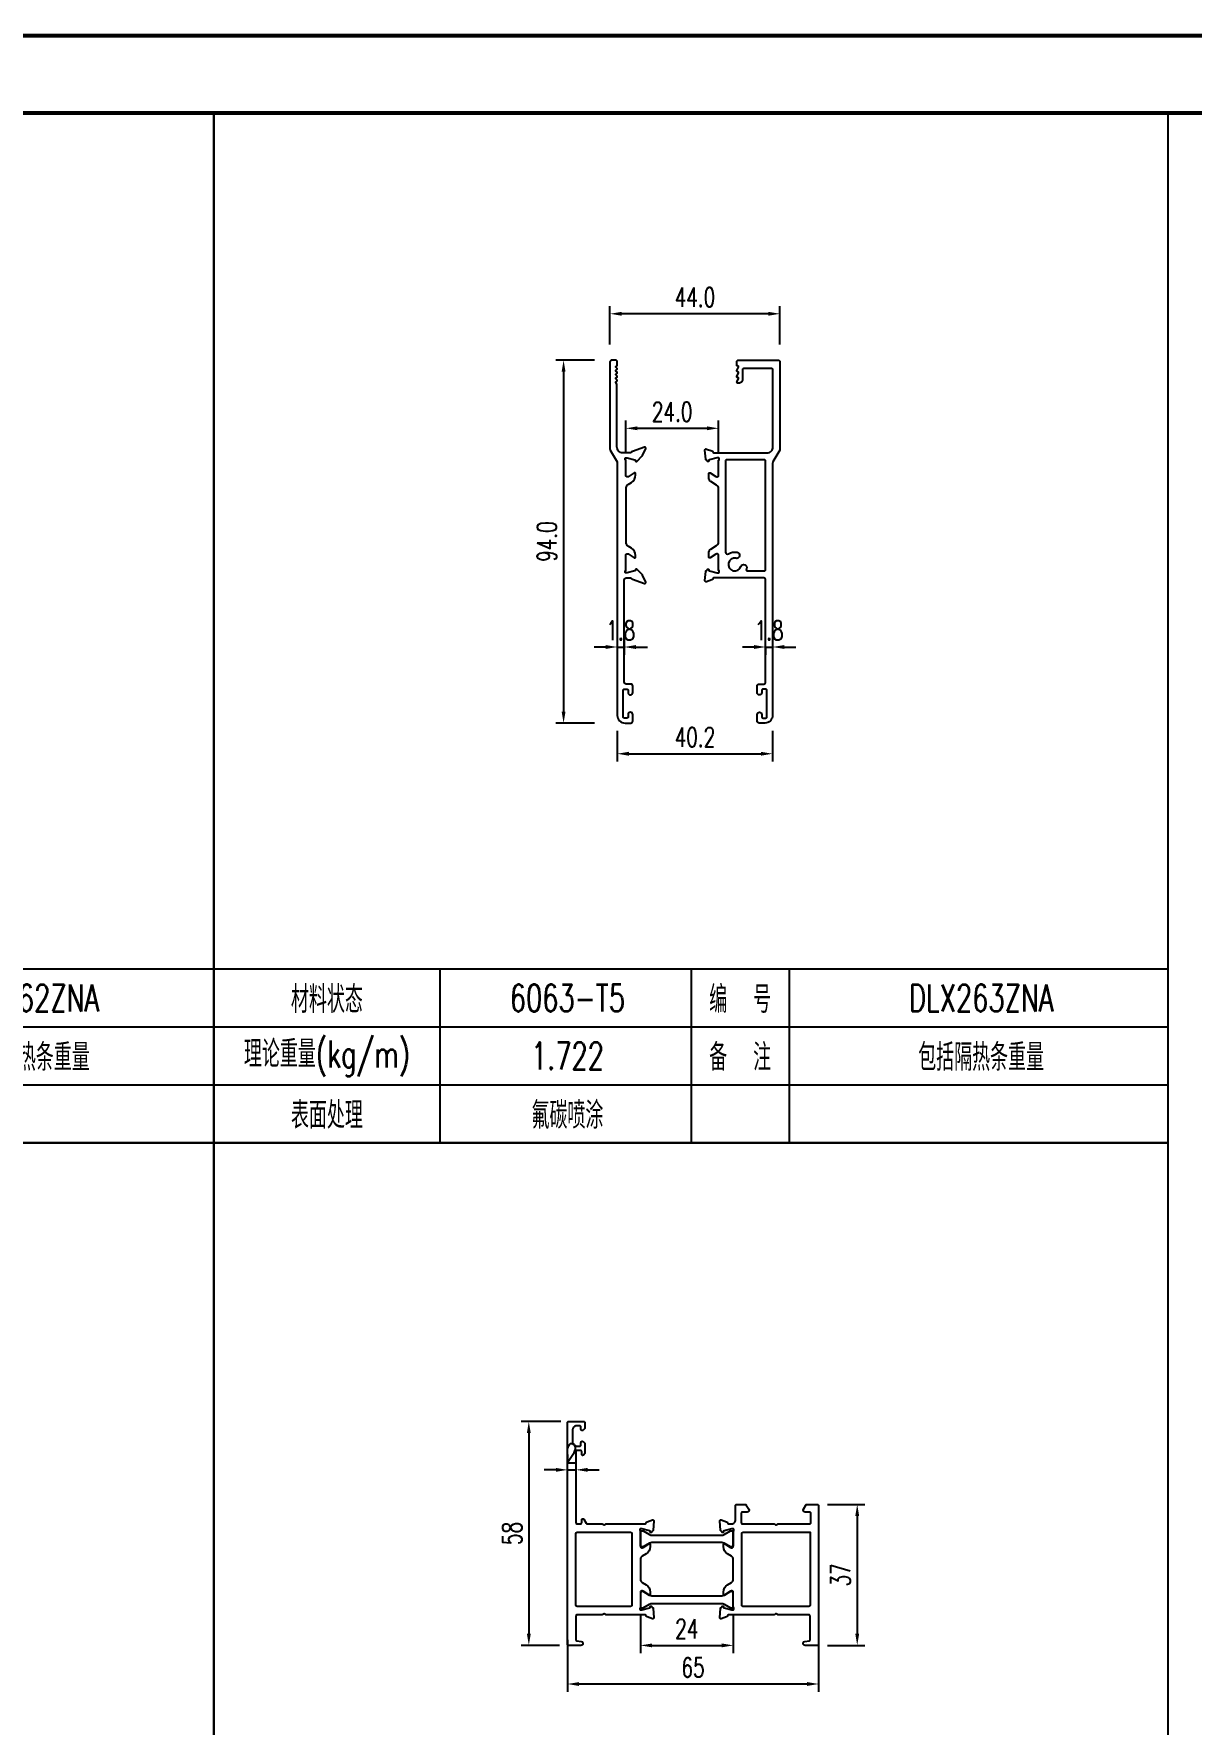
# Model space of a CAD drawing. Extents: x -202236 to 1002404, y -663931 to 1550022.
# Drawn here: x 42120.3 to 42419.9, y -357041.3 to -356603.6 of the extents above; entities that cross this region are included whole.
import ezdxf
from ezdxf.enums import TextEntityAlignment as Align

# ---------------------------------------------------------------- set-up
doc = ezdxf.new("R2010")
doc.units = 0
for name, color, linetype in [('!ZN1-标注-173', 173, 'Continuous'), ('!ZN4-辅助材料-1', 1, 'Continuous'), ('!ZN5-铝材断面-6', 6, 'Continuous'), ('0-cxFrame', 155, 'Continuous')]:
    doc.layers.add(name, color=color, linetype=linetype)
doc.layers.add('0-cxText', color=131, linetype='Continuous', lineweight=25)
doc.styles.add('cx_tuming', font='simhei.ttf')
doc.styles.add('cx_tuqian1', font='')
doc.styles.add('ZNDimTStyle', font='ROMANS.shx', dxfattribs={"width": 0.7, "bigfont": 'CHINESE.shx'})
doc.styles.add('ZNTextStyle', font='ROMANS.shx', dxfattribs={"width": 0.7, "bigfont": 'CHINESE.shx'})
doc.styles.add('样式 1', font='romans.shx', dxfattribs={"width": 0.7, "bigfont": 'chinese.shx'})
doc.styles.add('黑体', font='simhei.ttf', dxfattribs={"height": 12})
doc.styles.get('cx_tuqian1').set_extended_font_data('SimSun')
doc.dimstyles.new('ZN型材-2', dxfattribs={"dimscale": 2, "dimtxt": 2.5, "dimasz": 1.5, "dimexe": 1, "dimexo": 2, "dimgap": 0.9, "dimtad": 1, "dimdec": 1, "dimzin": 0, "dimdsep": 46, "dimtxsty": 'ZNDimTStyle', "dimcen": 2.5, "dimdle": 1, "dimclrd": 173, "dimclre": 173, "dimclrt": 7, "dimazin": 2, "dimtfac": 1, "dimtdec": 4, "dimtix": 1, "dimtmove": 2, "dimatfit": 3, "dimfxl": 0, "dimfrac": 2, "dimtolj": 1, "dimtzin": 0, "dimarcsym": 0})
doc.dimstyles.new('ZN机械-2', dxfattribs={"dimscale": 2, "dimtxt": 2.5, "dimasz": 1.5, "dimexe": 1, "dimexo": 2, "dimgap": 0.9, "dimtad": 1, "dimdec": 0, "dimzin": 0, "dimdsep": 46, "dimtxsty": 'ZNDimTStyle', "dimcen": 2.5, "dimdle": 1, "dimclrd": 173, "dimclre": 173, "dimclrt": 7, "dimazin": 2, "dimtfac": 1, "dimtdec": 4, "dimtix": 1, "dimtmove": 2, "dimatfit": 3, "dimfxl": 0, "dimfrac": 2, "dimtolj": 1, "dimtzin": 0, "dimarcsym": 0})

# ---------------------------------------------------------------- blocks, each defined once
blk = doc.blocks.new('TK22.A2 L(Dragon)')
at = {"layer": '0-cxFrame', "color": 7, "const_width": 0.5}
blk.add_lwpolyline([(0, 0), (-594, 0), (-594, 420), (0, 420)], close=True, dxfattribs=at)
at = {"layer": '0-cxFrame', "const_width": 0.5}
blk.add_lwpolyline([(-80, 10), (-574, 10), (-574, 410), (-80, 410)], close=True, dxfattribs=at)
at = {"style": '黑体', "flags": 4}
blk.add_attdef('图幅', text='', height=3.3, dxfattribs=at).set_placement((-40, 3), align=Align.RIGHT)
at = {"layer": '0-cxText', "flags": 4}
for tag, height, style, p in [('建设单位', 3.5, 'cx_tuming', (-45, 240)), ('项目名称', 3.5, 'cx_tuming', (-45, 210)), ('子项名称', 3.5, 'cx_tuming', (-45, 180)), ('工程编号', 3.3, 'cx_tuqian1', (-35, 165)), ('图名1', 3.5, 'cx_tuming', (-45, 87)), ('图名2', 3.5, 'cx_tuming', (-45, 79)), ('图名3', 3.5, 'cx_tuming', (-45, 71)), ('出图日期', 3.3, 'cx_tuqian1', (-39, 60)), ('专业', 3.3, 'cx_tuqian1', (-55, 52)), ('图号', 3.3, 'cx_tuqian1', (-55, 44)), ('版次', 3.3, 'cx_tuqian1', (-20, 44))]:
    blk.add_attdef(tag, text='', height=height, dxfattribs=dict(at, style=style)).set_placement(p, align=Align.MIDDLE)
at = {"layer": 'Defpoints', "color": 6, "flags": 4}
for tag, height, style, p in [('tufu', 3.3, '黑体', (-12, 12)), ('dwfname', 4, 'cx_tuqian1', (-80, 3))]:
    blk.add_attdef(tag, text='', height=height, dxfattribs=dict(at, style=style)).set_placement(p, align=Align.RIGHT)
blk = doc.blocks.new('ZN-型材表1')
at = {"layer": '!ZN1-标注-173'}
for p, q in [((-0.5, -221.68), (246.5, -221.68)), ((-0.5, -236.68), (246.5, -236.68)), ((-0.5, -251.68), (246.5, -251.68))]:
    blk.add_line(p, q, dxfattribs=at)
at = {"layer": '!ZN1-标注-173', "color": 173, "ltscale": 0.1}
for p, q in [((57.98, -221.67), (57.98, -266.67)), ((123, -221.67), (123, -266.67)), ((148.4, -221.67), (148.4, -266.67))]:
    blk.add_line(p, q, dxfattribs=at)
at = {"layer": '!ZN1-标注-173'}
blk.add_lwpolyline([(-0.5, -266.67), (246.5, -266.67), (246.5, 0), (-0.5, 0)], close=True, dxfattribs=at)
at = {"layer": '!ZN1-标注-173', "color": 7, "style": 'ZNTextStyle', "width": 0.7}
for s, p in [('材料状态', (28.74, -229.18)), ('编  号', (135.7, -229.17)), ('理论重量(kg/m)', (28.74, -244.18)), ('备  注', (135.7, -244.17)), ('表面处理', (28.74, -259.18))]:
    blk.add_text(s, height=7, dxfattribs=at).set_placement(p, align=Align.MIDDLE)
at = {"layer": '!ZN1-标注-173', "color": 2, "style": '样式 1', "width": 0.7, "flags": 8}
for tag, p in [('材料状态', (90.49, -229.18)), ('编号', (197.57, -229.18)), ('米重', (90.49, -244.18)), ('备注', (197.57, -244.18)), ('表面处理', (90.49, -259.18)), ('-', (197.57, -259.18))]:
    blk.add_attdef(tag, text='', height=7, dxfattribs=at).set_placement(p, align=Align.MIDDLE)
blk = doc.blocks.new('*D1090')
at = {"layer": '!ZN1-标注-173', "color": 173, "lineweight": -2, "transparency": 16777216}
for p, q in [((42269.46, -356684.07), (42269.46, -356674.07)), ((42310.46, -356676.07), (42272.46, -356676.07)), ((42313.46, -356684.07), (42313.46, -356674.07))]:
    blk.add_line(p, q, dxfattribs=at)
at = {"layer": '!ZN1-标注-173', "color": 173, "transparency": 16777216}
for points in [[(42272.46, -356675.57), (42272.46, -356676.57), (42269.46, -356676.07)], [(42310.46, -356675.57), (42310.46, -356676.57), (42313.46, -356676.07)]]:
    blk.add_solid(points, dxfattribs=at)
at = {"layer": 'Defpoints', "color": 0, "transparency": 16777216}
for p in [(42269.46, -356676.07), (42269.46, -356688.07), (42313.46, -356688.07)]:
    blk.add_point(p, dxfattribs=at)
at = {"layer": '!ZN1-标注-173', "color": 7, "transparency": 16777216, "insert": (42291.46, -356671.77), "char_height": 5, "attachment_point": 5, "style": 'ZNDimTStyle'}
blk.add_mtext('\\A1;44.0', dxfattribs=at)
blk = doc.blocks.new('*D1091')
at = {"layer": '!ZN1-标注-173', "color": 173, "lineweight": -2, "transparency": 16777216}
for p, q in [((42265.46, -356688.07), (42255.46, -356688.07)), ((42257.46, -356691.07), (42257.46, -356779.07)), ((42265.46, -356782.07), (42255.46, -356782.07))]:
    blk.add_line(p, q, dxfattribs=at)
at = {"layer": '!ZN1-标注-173', "color": 173, "transparency": 16777216}
for points in [[(42256.96, -356691.07), (42257.96, -356691.07), (42257.46, -356688.07)], [(42256.96, -356779.07), (42257.96, -356779.07), (42257.46, -356782.07)]]:
    blk.add_solid(points, dxfattribs=at)
at = {"layer": 'Defpoints', "color": 0, "transparency": 16777216}
for p in [(42269.46, -356688.07), (42257.46, -356782.07), (42269.46, -356782.07)]:
    blk.add_point(p, dxfattribs=at)
at = {"layer": '!ZN1-标注-173', "color": 7, "transparency": 16777216, "insert": (42253.16, -356735.07), "char_height": 5, "attachment_point": 5, "rotation": 90, "style": 'ZNDimTStyle'}
blk.add_mtext('\\A1;94.0', dxfattribs=at)
blk = doc.blocks.new('*D1092')
at = {"layer": '!ZN1-标注-173', "color": 173, "lineweight": -2, "ltscale": 30, "transparency": 16777216}
for p, q in [((42271.36, -356760.12), (42271.36, -356764.37)), ((42273.16, -356760.12), (42273.16, -356764.37)), ((42268.36, -356762.37), (42265.36, -356762.37)), ((42271.36, -356762.37), (42273.16, -356762.37)), ((42276.16, -356762.37), (42279.16, -356762.37))]:
    blk.add_line(p, q, dxfattribs=at)
at = {"layer": '!ZN1-标注-173', "color": 173, "ltscale": 30, "transparency": 16777216}
for points in [[(42268.36, -356761.87), (42268.36, -356762.87), (42271.36, -356762.37)], [(42276.16, -356761.87), (42276.16, -356762.87), (42273.16, -356762.37)]]:
    blk.add_solid(points, dxfattribs=at)
at = {"layer": 'Defpoints', "color": 0, "ltscale": 30, "transparency": 16777216}
for p in [(42271.36, -356756.12), (42273.16, -356756.12), (42273.16, -356762.37)]:
    blk.add_point(p, dxfattribs=at)
at = {"layer": '!ZN1-标注-173', "color": 7, "ltscale": 30, "transparency": 16777216, "insert": (42272.26, -356758.07), "char_height": 5, "attachment_point": 5, "style": 'ZNDimTStyle'}
blk.add_mtext('\\A1;1.8', dxfattribs=at)
blk = doc.blocks.new('*D1093')
at = {"layer": '!ZN1-标注-173', "color": 173, "lineweight": -2, "ltscale": 30, "transparency": 16777216}
for p, q in [((42306.76, -356762.37), (42303.76, -356762.37)), ((42309.76, -356762.22), (42309.76, -356764.37)), ((42309.76, -356762.37), (42311.56, -356762.37)), ((42311.56, -356762.22), (42311.56, -356764.37)), ((42314.56, -356762.37), (42317.56, -356762.37))]:
    blk.add_line(p, q, dxfattribs=at)
at = {"layer": '!ZN1-标注-173', "color": 173, "ltscale": 30, "transparency": 16777216}
for points in [[(42306.76, -356761.87), (42306.76, -356762.87), (42309.76, -356762.37)], [(42314.56, -356761.87), (42314.56, -356762.87), (42311.56, -356762.37)]]:
    blk.add_solid(points, dxfattribs=at)
at = {"layer": 'Defpoints', "color": 0, "ltscale": 30, "transparency": 16777216}
for p in [(42309.76, -356758.22), (42311.56, -356758.22), (42311.56, -356762.37)]:
    blk.add_point(p, dxfattribs=at)
at = {"layer": '!ZN1-标注-173', "color": 7, "ltscale": 30, "transparency": 16777216, "insert": (42310.66, -356758.07), "char_height": 5, "attachment_point": 5, "style": 'ZNDimTStyle'}
blk.add_mtext('\\A1;1.8', dxfattribs=at)
blk = doc.blocks.new('*D1094')
at = {"layer": '!ZN1-标注-173', "color": 173, "lineweight": -2, "ltscale": 30, "transparency": 16777216}
for p, q in [((42273.56, -356711.75), (42273.56, -356703.73)), ((42297.56, -356712.08), (42297.56, -356703.73)), ((42276.56, -356705.73), (42294.56, -356705.73))]:
    blk.add_line(p, q, dxfattribs=at)
at = {"layer": '!ZN1-标注-173', "color": 173, "ltscale": 30, "transparency": 16777216}
for points in [[(42276.56, -356705.23), (42276.56, -356706.23), (42273.56, -356705.73)], [(42294.56, -356705.23), (42294.56, -356706.23), (42297.56, -356705.73)]]:
    blk.add_solid(points, dxfattribs=at)
at = {"layer": 'Defpoints', "color": 0, "ltscale": 30, "transparency": 16777216}
for p in [(42297.56, -356705.73), (42273.56, -356715.75), (42297.56, -356716.08)]:
    blk.add_point(p, dxfattribs=at)
at = {"layer": '!ZN1-标注-173', "color": 7, "ltscale": 30, "transparency": 16777216, "insert": (42285.56, -356701.43), "char_height": 5, "attachment_point": 5, "style": 'ZNDimTStyle'}
blk.add_mtext('\\A1;24.0', dxfattribs=at)
blk = doc.blocks.new('*D1095')
at = {"layer": '!ZN1-标注-173', "color": 173, "lineweight": -2, "ltscale": 30, "transparency": 16777216}
for p, q in [((42271.36, -356784.08), (42271.36, -356792.01)), ((42311.56, -356784.07), (42311.56, -356792.01)), ((42274.36, -356790.01), (42308.56, -356790.01))]:
    blk.add_line(p, q, dxfattribs=at)
at = {"layer": '!ZN1-标注-173', "color": 173, "ltscale": 30, "transparency": 16777216}
for points in [[(42274.36, -356789.51), (42274.36, -356790.51), (42271.36, -356790.01)], [(42308.56, -356789.51), (42308.56, -356790.51), (42311.56, -356790.01)]]:
    blk.add_solid(points, dxfattribs=at)
at = {"layer": 'Defpoints', "color": 0, "ltscale": 30, "transparency": 16777216}
for p in [(42271.36, -356780.08), (42311.56, -356780.07), (42311.56, -356790.01)]:
    blk.add_point(p, dxfattribs=at)
at = {"layer": '!ZN1-标注-173', "color": 7, "ltscale": 30, "transparency": 16777216, "insert": (42291.46, -356785.71), "char_height": 5, "attachment_point": 5, "style": 'ZNDimTStyle'}
blk.add_mtext('\\A1;40.2', dxfattribs=at)
blk = doc.blocks.new('*D1107')
at = {"layer": '!ZN1-标注-173', "color": 173, "lineweight": -2, "transparency": 16777216}
for p, q in [((42255.46, -356975.46), (42252.46, -356975.46)), ((42258.46, -356971.46), (42258.46, -356973.46)), ((42258.46, -356975.46), (42260.66, -356975.46)), ((42260.66, -356971.46), (42260.66, -356973.46)), ((42263.66, -356975.46), (42266.66, -356975.46))]:
    blk.add_line(p, q, dxfattribs=at)
at = {"layer": '!ZN1-标注-173', "color": 173, "transparency": 16777216}
for points in [[(42255.46, -356974.96), (42255.46, -356975.96), (42258.46, -356975.46)], [(42263.66, -356974.96), (42263.66, -356975.96), (42260.66, -356975.46)]]:
    blk.add_solid(points, dxfattribs=at)
at = {"layer": 'Defpoints', "color": 0, "transparency": 16777216}
for p in [(42258.46, -356975.46), (42260.66, -356975.46), (42260.66, -356975.46)]:
    blk.add_point(p, dxfattribs=at)
at = {"layer": '!ZN1-标注-173', "color": 7, "transparency": 16777216, "insert": (42259.56, -356971.16), "char_height": 5, "attachment_point": 5, "style": 'ZNDimTStyle'}
blk.add_mtext('\\A1;2', dxfattribs=at)
blk = doc.blocks.new('*D1108')
at = {"layer": '!ZN1-标注-173', "color": 173, "lineweight": -2, "transparency": 16777216}
for p, q in [((42256.71, -356962.92), (42246.46, -356962.92)), ((42248.46, -356965.92), (42248.46, -357017.92)), ((42256.36, -357020.92), (42246.46, -357020.92))]:
    blk.add_line(p, q, dxfattribs=at)
at = {"layer": '!ZN1-标注-173', "color": 173, "transparency": 16777216}
for points in [[(42247.96, -356965.92), (42248.96, -356965.92), (42248.46, -356962.92)], [(42247.96, -357017.92), (42248.96, -357017.92), (42248.46, -357020.92)]]:
    blk.add_solid(points, dxfattribs=at)
at = {"layer": 'Defpoints', "color": 0, "transparency": 16777216}
for p in [(42260.71, -356962.92), (42248.46, -357020.92), (42260.36, -357020.92)]:
    blk.add_point(p, dxfattribs=at)
at = {"layer": '!ZN1-标注-173', "color": 7, "transparency": 16777216, "insert": (42244.16, -356991.92), "char_height": 5, "attachment_point": 5, "rotation": 90, "style": 'ZNDimTStyle'}
blk.add_mtext('\\A1;58', dxfattribs=at)
blk = doc.blocks.new('*D1109')
at = {"layer": '!ZN1-标注-173', "color": 173, "lineweight": -2, "transparency": 16777216}
for p, q in [((42325.79, -356984.42), (42335.46, -356984.42)), ((42333.46, -356987.42), (42333.46, -357017.92)), ((42325.79, -357020.92), (42335.46, -357020.92))]:
    blk.add_line(p, q, dxfattribs=at)
at = {"layer": '!ZN1-标注-173', "color": 173, "transparency": 16777216}
for points in [[(42332.96, -356987.42), (42333.96, -356987.42), (42333.46, -356984.42)], [(42332.96, -357017.92), (42333.96, -357017.92), (42333.46, -357020.92)]]:
    blk.add_solid(points, dxfattribs=at)
at = {"layer": 'Defpoints', "color": 0, "transparency": 16777216}
for p in [(42321.79, -356984.42), (42321.79, -357020.92), (42333.46, -357020.92)]:
    blk.add_point(p, dxfattribs=at)
at = {"layer": '!ZN1-标注-173', "color": 7, "transparency": 16777216, "insert": (42329.16, -357002.67), "char_height": 5, "attachment_point": 5, "rotation": 90, "style": 'ZNDimTStyle'}
blk.add_mtext('\\A1;37', dxfattribs=at)
blk = doc.blocks.new('*D1110')
at = {"layer": '!ZN1-标注-173', "color": 173, "lineweight": -2, "transparency": 16777216}
for p, q in [((42258.46, -357019.47), (42258.46, -357032.92)), ((42323.46, -357019.47), (42323.46, -357032.92)), ((42320.46, -357030.92), (42261.46, -357030.92))]:
    blk.add_line(p, q, dxfattribs=at)
at = {"layer": '!ZN1-标注-173', "color": 173, "transparency": 16777216}
for points in [[(42261.46, -357030.42), (42261.46, -357031.42), (42258.46, -357030.92)], [(42320.46, -357030.42), (42320.46, -357031.42), (42323.46, -357030.92)]]:
    blk.add_solid(points, dxfattribs=at)
at = {"layer": 'Defpoints', "color": 0, "transparency": 16777216}
for p in [(42258.46, -357015.47), (42323.46, -357015.47), (42258.46, -357030.92)]:
    blk.add_point(p, dxfattribs=at)
at = {"layer": '!ZN1-标注-173', "color": 7, "transparency": 16777216, "insert": (42290.96, -357026.62), "char_height": 5, "attachment_point": 5, "style": 'ZNDimTStyle'}
blk.add_mtext('\\A1;65', dxfattribs=at)
blk = doc.blocks.new('*D1111')
at = {"layer": '!ZN1-标注-173', "color": 173, "lineweight": -2, "transparency": 16777216}
for p, q in [((42277.36, -357013.1), (42277.36, -357022.92)), ((42301.36, -357013.1), (42301.36, -357022.92)), ((42280.36, -357020.92), (42298.36, -357020.92))]:
    blk.add_line(p, q, dxfattribs=at)
at = {"layer": '!ZN1-标注-173', "color": 173, "transparency": 16777216}
for points in [[(42280.36, -357020.42), (42280.36, -357021.42), (42277.36, -357020.92)], [(42298.36, -357020.42), (42298.36, -357021.42), (42301.36, -357020.92)]]:
    blk.add_solid(points, dxfattribs=at)
at = {"layer": 'Defpoints', "color": 0, "transparency": 16777216}
for p in [(42277.36, -357009.1), (42301.36, -357009.1), (42301.36, -357020.92)]:
    blk.add_point(p, dxfattribs=at)
at = {"layer": '!ZN1-标注-173', "color": 7, "transparency": 16777216, "insert": (42289.36, -357016.62), "char_height": 5, "attachment_point": 5, "style": 'ZNDimTStyle'}
blk.add_mtext('\\A1;24', dxfattribs=at)

msp = doc.modelspace()

# ---------------------------------------------------------------- linework, layer by layer
at = {"layer": '!ZN4-辅助材料-1'}
for points in [[(42279.73, -356992.22, 0.131652), (42280.33, -356992.38), (42298.39, -356992.38, 0.131652), (42298.99, -356992.22), (42300.7, -356991.23), (42300.96, -356991.23, -0.414214), (42301.36, -356991.63), (42301.36, -356995.03, -0.414214), (42300.96, -356995.43), (42300.7, -356995.43), (42298.99, -356994.44, 0.131652), (42298.39, -356994.28), (42280.33, -356994.28, 0.131652), (42279.73, -356994.44), (42278.02, -356995.43), (42277.76, -356995.43, -0.414214), (42277.36, -356995.03), (42277.36, -356991.63, -0.414214), (42277.76, -356991.23), (42278.02, -356991.23)], [(42279.73, -357010.21, -0.131652), (42280.33, -357010.05), (42298.39, -357010.05, -0.131652), (42298.99, -357010.21), (42300.7, -357011.2), (42300.96, -357011.2, 0.414214), (42301.36, -357010.8), (42301.36, -357007.4, 0.414214), (42300.96, -357007), (42300.7, -357007), (42298.99, -357007.99, -0.131652), (42298.39, -357008.15), (42280.33, -357008.15, -0.131652), (42279.73, -357007.99), (42278.02, -357007), (42277.76, -357007, 0.414214), (42277.36, -357007.4), (42277.36, -357010.8, 0.414214), (42277.76, -357011.2), (42278.02, -357011.2)]]:
    msp.add_lwpolyline(points, format="xyb", close=True, dxfattribs=at)
at = {"layer": '!ZN5-铝材断面-6', "color": 6}
for points in [[(42274.81, -356712.07), (42272.76, -356712.07, -0.414214), (42271.26, -356710.57), (42271.26, -356694.5, 0.123106), (42271.2, -356694.27), (42270.98, -356693.86, -0.56619), (42271.16, -356693.57, 0.648232), (42271.31, -356693.23), (42271.01, -356692.9, -0.648232), (42271.16, -356692.57, 0.648232), (42271.31, -356692.23), (42271.01, -356691.9, -0.648232), (42271.16, -356691.57, 0.648232), (42271.31, -356691.23), (42271.01, -356690.9, -0.648232), (42271.16, -356690.57, 0.648232), (42271.31, -356690.23), (42271.01, -356689.9, -0.648232), (42271.16, -356689.57, 0.414214), (42271.36, -356689.37), (42271.36, -356688.57, 0.414214), (42270.86, -356688.07), (42269.96, -356688.07, 0.414214), (42269.46, -356688.57), (42269.46, -356711.14, 0.131652), (42269.53, -356711.39), (42271.29, -356714.45, -0.131652), (42271.36, -356714.7), (42271.36, -356780.07, 0.414214), (42273.36, -356782.07), (42274.86, -356782.07, 0.414214), (42275.36, -356781.57), (42275.36, -356779.87, 1), (42274.16, -356779.87), (42274.16, -356780.47, -0.414214), (42273.86, -356780.77), (42273.16, -356780.77, -0.414214), (42272.86, -356780.47), (42272.86, -356773.57, -0.414214), (42273.16, -356773.27), (42273.86, -356773.27, -0.414214), (42274.16, -356773.57), (42274.16, -356774.17, 1), (42275.36, -356774.17), (42275.36, -356772.47, 0.414214), (42274.86, -356771.97), (42273.66, -356771.97, -0.414214), (42273.16, -356771.47), (42273.16, -356744.97, -0.414214), (42273.66, -356744.47), (42274.81, -356744.47, -0.303988), (42275.08, -356744.65, 0.21089), (42275.26, -356744.82), (42278.36, -356745.95, 0.668179), (42278.73, -356745.54), (42277.91, -356743.78, 0.087489), (42277.81, -356743.63), (42276.4, -356742.23, 0.720234), (42276.06, -356742.4, -0.37912), (42275.92, -356742.62), (42273.92, -356743.15, -0.065543), (42273.79, -356743.17), (42273.66, -356743.17, -0.645751), (42273.44, -356742.67, 0.182676), (42273.56, -356742.34), (42273.56, -356738.57, -0.414214), (42273.86, -356738.27), (42274.16, -356738.27), (42275.76, -356739.24, 0.585003), (42276.06, -356739.07), (42276.06, -356738.67, 0.261828), (42275, -356736.79), (42274.14, -356736.27, -0.261828), (42273.66, -356735.41), (42273.66, -356721.12, -0.261828), (42274.14, -356720.27), (42275, -356719.74, 0.261828), (42276.06, -356717.86), (42276.06, -356717.47, 0.585003), (42275.76, -356717.3), (42274.16, -356718.27), (42273.86, -356718.27, -0.414214), (42273.56, -356717.97), (42273.56, -356714.2, 0.182676), (42273.44, -356713.87, -0.645751), (42273.66, -356713.37), (42273.79, -356713.37, -0.065543), (42273.92, -356713.38), (42275.92, -356713.92, -0.37912), (42276.06, -356714.14, 0.720234), (42276.4, -356714.31), (42277.81, -356712.9, 0.087489), (42277.91, -356712.76), (42278.73, -356710.99, 0.668179), (42278.36, -356710.59), (42275.26, -356711.71, 0.21089), (42275.08, -356711.88, -0.303988)], [(42299.36, -356714.17), (42299.36, -356737.78, 0.579925), (42300.11, -356738.22, -0.182559), (42302.38, -356737.83, -0.515356), (42302.92, -356739.01, -0.319822), (42302.07, -356739.4, 2.191343), (42303.32, -356741.56, -1), (42304.83, -356742.08, -0.014369), (42304.77, -356742.25, 0.533676), (42305.04, -356742.67), (42309.46, -356742.67, 0.414214), (42309.76, -356742.37), (42309.76, -356714.17, 0.414214), (42309.46, -356713.87), (42299.66, -356713.87, 0.414214)], [(42275.16, -356997.92), (42275.16, -357010.52, -0.414214), (42274.86, -357010.82), (42260.96, -357010.82, -0.414214), (42260.66, -357010.52), (42260.66, -356991.92, -0.414214), (42260.96, -356991.62), (42274.86, -356991.62, -0.414214), (42275.16, -356991.92)], [(42303.86, -356991.62), (42321.26, -356991.62), (42321.26, -357010.52, -0.414214), (42320.96, -357010.82), (42303.86, -357010.82, -0.414214), (42303.56, -357010.52), (42303.56, -356991.92, -0.414214)]]:
    msp.add_lwpolyline(points, format="xyb", close=True, dxfattribs=at)
for points in [[(42311.66, -356690.57, 0.414214), (42311.36, -356690.27), (42304.06, -356690.27, 0.414214), (42303.76, -356690.57), (42303.76, -356693.07, -0.414214), (42302.76, -356694.07), (42302.62, -356694.07, -0.556743), (42302.35, -356693.63), (42302.74, -356692.86, 0.556743), (42302.56, -356692.57), (42302.46, -356692.57, -0.556743), (42302.28, -356692.28), (42302.74, -356691.36, 0.556743), (42302.56, -356691.07), (42302.46, -356691.07, -0.556743), (42302.28, -356690.78), (42302.74, -356689.86, 0.556743), (42302.56, -356689.57), (42302.46, -356689.57, -0.414214), (42302.26, -356689.37), (42302.26, -356688.57, -0.414214), (42302.76, -356688.07), (42312.06, -356688.07), (42312.96, -356688.07, -0.414214), (42313.46, -356688.57), (42313.46, -356711.14, -0.131652), (42313.39, -356711.39), (42311.63, -356714.45, 0.131652), (42311.56, -356714.7), (42311.56, -356780.07, -0.414214), (42309.56, -356782.07), (42308.06, -356782.07, -0.414214), (42307.56, -356781.57), (42307.56, -356779.87, -1), (42308.76, -356779.87), (42308.76, -356780.47, 0.414214), (42309.06, -356780.77), (42309.76, -356780.77, 0.414214), (42310.06, -356780.47), (42310.06, -356773.57, 0.414214), (42309.76, -356773.27), (42309.06, -356773.27, 0.414214), (42308.76, -356773.57), (42308.76, -356774.17, -1), (42307.56, -356774.17), (42307.56, -356772.47, -0.414214), (42308.06, -356771.97), (42309.26, -356771.97, 0.414214), (42309.76, -356771.47), (42309.76, -356744.97, 0.414214), (42309.26, -356744.47), (42296.35, -356744.47, 0.361398), (42296.06, -356744.71, -0.265514), (42295.86, -356744.94), (42294.46, -356745.45, -0.548619), (42294.06, -356745.14), (42294.26, -356742.85, -0.176327), (42294.41, -356742.54), (42294.72, -356742.23, -0.720206), (42295.06, -356742.4, 0.379098), (42295.2, -356742.62), (42297.2, -356743.15, 0.065543), (42297.33, -356743.17), (42297.46, -356743.17, 0.645751), (42297.69, -356742.67, -0.182676), (42297.56, -356742.34), (42297.56, -356738.57, 0.414214), (42297.26, -356738.27), (42297.1, -356738.27, 0.13748), (42296.84, -356738.34), (42295.36, -356739.24, -0.585007), (42295.06, -356739.07), (42295.06, -356737.88, -0.261824), (42295.54, -356737.02), (42297.08, -356736.09, 0.261824), (42297.56, -356735.23), (42297.56, -356721.3, 0.261824), (42297.08, -356720.45), (42295.54, -356719.51, -0.261824), (42295.06, -356718.66), (42295.06, -356717.47, -0.585007), (42295.36, -356717.3), (42296.84, -356718.19, 0.13748), (42297.1, -356718.27), (42297.26, -356718.27, 0.414214), (42297.56, -356717.97), (42297.56, -356714.2, -0.182676), (42297.69, -356713.87, 0.645751), (42297.46, -356713.37), (42297.33, -356713.37, 0.065543), (42297.2, -356713.38), (42295.2, -356713.92, 0.379098), (42295.06, -356714.14, -0.720206), (42294.72, -356714.31), (42294.41, -356714, -0.176327), (42294.26, -356713.69), (42294.06, -356711.39, -0.548619), (42294.46, -356711.09), (42295.86, -356711.59, -0.265514), (42296.06, -356711.82, 0.361398), (42296.35, -356712.07), (42310.16, -356712.07, 0.414214), (42311.66, -356710.57), (42311.66, -356690.57)], [(42278.57, -356989.42, 0.361398), (42278.87, -356989.17, -0.265514), (42279.06, -356988.94), (42280.46, -356988.43, -0.548619), (42280.86, -356988.74), (42280.66, -356991.04, -0.176327), (42280.51, -356991.35), (42280.2, -356991.66, -0.720206), (42279.86, -356991.49, 0.379098), (42279.72, -356991.27), (42277.72, -356990.73, 0.065543), (42277.59, -356990.72), (42277.46, -356990.72, 0.645751), (42277.24, -356991.22, -0.182676), (42277.36, -356991.55), (42277.36, -356995.32, 0.414214), (42277.66, -356995.62), (42277.82, -356995.62, 0.13748), (42278.08, -356995.54), (42279.56, -356994.65, -0.585007), (42279.86, -356994.82), (42279.86, -356995.33, -0.261824), (42278.8, -356997.21), (42277.84, -356997.8, 0.261824), (42277.36, -356998.65), (42277.36, -357003.78, 0.261824), (42277.84, -357004.64), (42278.8, -357005.22, -0.261824), (42279.86, -357007.1), (42279.86, -357007.62, -0.585007), (42279.56, -357007.79), (42278.08, -357006.89, 0.13748), (42277.82, -357006.82), (42277.66, -357006.82, 0.414214), (42277.36, -357007.12), (42277.36, -357010.89, -0.182676), (42277.24, -357011.22, 0.645751), (42277.46, -357011.72), (42277.59, -357011.72, 0.065543), (42277.72, -357011.7), (42279.72, -357011.17, 0.379098), (42279.86, -357010.94, -0.720206), (42280.2, -357010.78), (42280.51, -357011.09, -0.176327), (42280.66, -357011.4), (42280.86, -357013.69, -0.548619), (42280.46, -357014), (42279.06, -357013.49, -0.265514), (42278.87, -357013.26, 0.361398), (42278.57, -357013.02), (42268.51, -357013.02, -0.198912), (42268.3, -357012.93), (42268.17, -357012.8, 0.414214), (42267.75, -357012.8), (42267.62, -357012.93, -0.198912), (42267.41, -357013.02), (42260.96, -357013.02, 0.414214), (42260.66, -357013.32), (42260.66, -357019.48, 0.388879), (42260.93, -357019.78), (42262, -357019.88, -0.388879), (42262.46, -357020.37), (42262.46, -357020.42, -0.414214), (42261.96, -357020.92), (42258.76, -357020.92, -0.414214), (42258.46, -357020.62), (42258.46, -356963.22, -0.414214), (42258.76, -356962.92), (42262.66, -356962.92, -0.414214), (42262.96, -356963.22), (42262.96, -356964.64, -0.198912), (42262.87, -356964.85), (42262.55, -356965.18, -0.198912), (42262.34, -356965.27), (42262.26, -356965.27, -0.414214), (42261.96, -356964.97), (42261.96, -356964.32, 0.414214), (42261.66, -356964.02), (42261, -356964.02, 0.043696), (42260.92, -356964.02), (42260.59, -356964.08, 0.363931), (42259.76, -356965.07), (42259.76, -356968.27, 0.363931), (42260.59, -356969.25), (42260.92, -356969.31, 0.043696), (42261, -356969.32), (42261.66, -356969.32, 0.414214), (42261.96, -356969.02), (42261.96, -356968.37, -0.414214), (42262.26, -356968.07), (42262.34, -356968.07, -0.198912), (42262.55, -356968.15), (42262.87, -356968.48, -0.198912), (42262.96, -356968.69), (42262.96, -356971.07, -0.131652), (42262.92, -356971.22), (42262.72, -356971.57, -0.767327), (42262.16, -356971.42), (42262.16, -356970.72, 0.414214), (42261.86, -356970.42), (42260.96, -356970.42, 0.414214), (42260.66, -356970.72), (42260.66, -356989.12, 0.414214), (42260.96, -356989.42), (42261.86, -356989.42, 0.414214), (42262.16, -356989.12), (42262.16, -356988.42, -0.767327), (42262.72, -356988.27), (42263.3, -356989.27, 0.267949), (42263.56, -356989.42), (42267.41, -356989.42, -0.198912), (42267.62, -356989.5), (42267.75, -356989.63, 0.414214), (42268.17, -356989.63), (42268.3, -356989.5, -0.198912), (42268.51, -356989.42), (42278.57, -356989.42)], [(42300.15, -357013.02, 0.358248), (42299.86, -357013.26, -0.265514), (42299.66, -357013.49), (42298.26, -357014, -0.548619), (42297.86, -357013.69), (42298.06, -357011.4, -0.176327), (42298.21, -357011.09), (42298.52, -357010.78, -0.720206), (42298.86, -357010.94, 0.379098), (42299, -357011.17), (42301, -357011.7, 0.065543), (42301.13, -357011.72), (42301.26, -357011.72, 0.645751), (42301.49, -357011.22, -0.182676), (42301.36, -357010.89), (42301.36, -357007.12, 0.414214), (42301.06, -357006.82), (42300.9, -357006.82, 0.13748), (42300.64, -357006.89), (42299.16, -357007.79, -0.585007), (42298.86, -357007.62), (42298.86, -357007.1, -0.261824), (42299.92, -357005.22), (42300.88, -357004.64, 0.261824), (42301.36, -357003.78), (42301.36, -356998.65, 0.261824), (42300.88, -356997.8), (42299.92, -356997.21, -0.261824), (42298.86, -356995.33), (42298.86, -356994.82, -0.585007), (42299.16, -356994.65), (42300.64, -356995.54, 0.13748), (42300.9, -356995.62), (42301.06, -356995.62, 0.414214), (42301.36, -356995.32), (42301.36, -356991.55, -0.182676), (42301.49, -356991.22, 0.645751), (42301.26, -356990.72), (42301.13, -356990.72, 0.065543), (42301, -356990.73), (42299, -356991.27, 0.379098), (42298.86, -356991.49, -0.720206), (42298.52, -356991.66), (42298.21, -356991.35, -0.176327), (42298.06, -356991.04), (42297.86, -356988.74, -0.548619), (42298.26, -356988.43), (42299.66, -356988.94, -0.265514), (42299.86, -356989.17, 0.358248), (42300.15, -356989.42), (42300.96, -356989.42, 0.414214), (42301.96, -356988.42), (42301.96, -356984.72, -0.414214), (42302.26, -356984.42), (42304.5, -356984.42, -0.267949), (42304.76, -356984.57), (42305.39, -356985.67, -0.57735), (42304.96, -356986.42), (42303.76, -356986.42, 0.414214), (42303.46, -356986.72), (42303.46, -356989.12, 0.414214), (42303.76, -356989.42), (42311.91, -356989.42, -0.198912), (42312.12, -356989.5), (42312.25, -356989.63, 0.414214), (42312.67, -356989.63), (42312.8, -356989.5, -0.198912), (42313.01, -356989.42), (42321.16, -356989.42, 0.414214), (42321.46, -356989.12), (42321.46, -356986.72, 0.414214), (42321.16, -356986.42), (42319.96, -356986.42, -0.57735), (42319.53, -356985.67), (42320.16, -356984.57, -0.267949), (42320.42, -356984.42), (42323.16, -356984.42, -0.414214), (42323.46, -356984.72), (42323.46, -356997.92), (42323.46, -357020.62, -0.414214), (42323.16, -357020.92), (42319.96, -357020.92, -0.414214), (42319.46, -357020.42), (42319.46, -357020.37, -0.388879), (42319.92, -357019.88), (42320.99, -357019.78, 0.388879), (42321.26, -357019.48), (42321.26, -357013.32, 0.414214), (42320.96, -357013.02), (42313.01, -357013.02, -0.198912), (42312.8, -357012.93), (42312.67, -357012.8, 0.414214), (42312.25, -357012.8), (42312.12, -357012.93, -0.198912), (42311.91, -357013.02), (42300.17, -357013.02)]]:
    msp.add_lwpolyline(points, format="xyb", dxfattribs=at)

# ---------------------------------------------------------------- block references
at = {"layer": '!ZN1-标注-173', "ltscale": 20}
ref = msp.add_blockref('ZN-型材表1', (41920.46, -356624.07), dxfattribs=at)
ref.add_attrib('备注', '包括隔热条重量', dxfattribs={"color": 2, "height": 7, "style": '样式 1', "width": 0.7}).set_placement((42118.53, -356868.25), align=Align.MIDDLE)
ref.add_attrib('编号', 'DLX262ZNA', dxfattribs={"color": 2, "height": 7, "style": '样式 1', "width": 0.7}).set_placement((42118.53, -356853.25), align=Align.MIDDLE)
ref.add_attrib('表面处理', '氟碳喷涂', dxfattribs={"color": 2, "height": 7, "style": '样式 1', "width": 0.7}).set_placement((42011.45, -356883.24), align=Align.MIDDLE)
ref.add_attrib('米重', '1.409', dxfattribs={"color": 2, "height": 7, "style": '样式 1', "width": 0.7}).set_placement((42011.45, -356868.24), align=Align.MIDDLE)
ref.add_attrib('材料状态', '6063-T5', dxfattribs={"color": 2, "height": 7, "style": '样式 1', "width": 0.7}).set_placement((42011.45, -356853.24), align=Align.MIDDLE)
ref = msp.add_blockref('ZN-型材表1', (42167.46, -356624.07), dxfattribs=at)
ref.add_attrib('备注', '包括隔热条重量', dxfattribs={"color": 2, "height": 7, "style": '样式 1', "width": 0.7}).set_placement((42365.53, -356868.25), align=Align.MIDDLE)
ref.add_attrib('编号', 'DLX263ZNA', dxfattribs={"color": 2, "height": 7, "style": '样式 1', "width": 0.7}).set_placement((42365.53, -356853.25), align=Align.MIDDLE)
ref.add_attrib('表面处理', '氟碳喷涂', dxfattribs={"color": 2, "height": 7, "style": '样式 1', "width": 0.7}).set_placement((42258.45, -356883.24), align=Align.MIDDLE)
ref.add_attrib('米重', '1.722', dxfattribs={"color": 2, "height": 7, "style": '样式 1', "width": 0.7}).set_placement((42258.45, -356868.24), align=Align.MIDDLE)
ref.add_attrib('材料状态', '6063-T5', dxfattribs={"color": 2, "height": 7, "style": '样式 1', "width": 0.7}).set_placement((42258.45, -356853.24), align=Align.MIDDLE)
ref = msp.add_blockref('ZN-型材表1', (41920.46, -356890.73), dxfattribs=at)
ref.add_attrib('编号', 'DL0249ZN', dxfattribs={"color": 2, "height": 7, "style": '样式 1', "width": 0.7}).set_placement((42118.53, -357119.91), align=Align.MIDDLE)
ref.add_attrib('表面处理', '氟碳喷涂', dxfattribs={"color": 2, "height": 7, "style": '样式 1', "width": 0.7}).set_placement((42011.45, -357149.91), align=Align.MIDDLE)
ref.add_attrib('米重', '0.288', dxfattribs={"color": 2, "height": 7, "style": '样式 1', "width": 0.7}).set_placement((42011.45, -357134.91), align=Align.MIDDLE)
ref.add_attrib('材料状态', '6063-T5', dxfattribs={"color": 2, "height": 7, "style": '样式 1', "width": 0.7}).set_placement((42011.45, -357119.91), align=Align.MIDDLE)
ref = msp.add_blockref('ZN-型材表1', (42167.46, -356890.73), dxfattribs=at)
ref.add_attrib('备注', '包括隔热条重量', dxfattribs={"color": 2, "height": 7, "style": '样式 1', "width": 0.7}).set_placement((42365.53, -357134.91), align=Align.MIDDLE)
ref.add_attrib('编号', 'CX14735XZNW', dxfattribs={"color": 2, "height": 7, "style": '样式 1', "width": 0.7}).set_placement((42365.53, -357119.91), align=Align.MIDDLE)
ref.add_attrib('表面处理', '氟碳喷涂', dxfattribs={"color": 2, "height": 7, "style": '样式 1', "width": 0.7}).set_placement((42258.45, -357149.91), align=Align.MIDDLE)
ref.add_attrib('米重', '1.628', dxfattribs={"color": 2, "height": 7, "style": '样式 1', "width": 0.7}).set_placement((42258.45, -357134.91), align=Align.MIDDLE)
ref.add_attrib('材料状态', '6063-T5', dxfattribs={"color": 2, "height": 7, "style": '样式 1', "width": 0.7}).set_placement((42258.45, -357119.91), align=Align.MIDDLE)
at = {"layer": '0-cxFrame', "xscale": 2, "yscale": 2, "zscale": 2}
msp.add_blockref('TK22.A2 L(Dragon)', (42680.96, -357444.07), dxfattribs=at)

# ---------------------------------------------------------------- dimensions: what is measured, and where the dimension line sits
at = {"layer": '!ZN1-标注-173'}
for base, p1, p2, dimstyle, picture, middle in [((42269.46, -356676.07), (42313.46, -356688.07), (42269.46, -356688.07), 'ZN型材-2', '*D1090', (42291.46, -356671.77)), ((42260.66, -356975.46), (42258.46, -356975.46), (42260.66, -356975.46), 'ZN机械-2', '*D1107', (42259.56, -356971.16)), ((42301.36, -357020.92), (42277.36, -357009.1), (42301.36, -357009.1), 'ZN机械-2', '*D1111', (42289.36, -357016.62)), ((42258.46, -357030.92), (42323.46, -357015.47), (42258.46, -357015.47), 'ZN机械-2', '*D1110', (42290.96, -357026.62))]:
    dim = msp.add_linear_dim(base=base, p1=p1, p2=p2, dimstyle=dimstyle, dxfattribs=at)
    dim.commit()
    dim.dimension.update_dxf_attribs({"geometry": picture, "text_midpoint": middle})
for base, p1, p2, dimstyle, picture, middle in [((42257.46, -356782.07), (42269.46, -356688.07), (42269.46, -356782.07), 'ZN型材-2', '*D1091', (42253.16, -356735.07)), ((42248.46, -357020.92), (42260.71, -356962.92), (42260.36, -357020.92), 'ZN机械-2', '*D1108', (42244.16, -356991.92)), ((42333.46039012, -357020.91675462), (42321.79133023, -356984.41675462), (42321.79133023, -357020.91675462), 'ZN机械-2', '*D1109', (42329.16039012, -357002.66675462))]:
    dim = msp.add_linear_dim(base=base, p1=p1, p2=p2, angle=90, dimstyle=dimstyle, dxfattribs=at)
    dim.commit()
    dim.dimension.update_dxf_attribs({"geometry": picture, "text_midpoint": middle})
at = {"layer": '!ZN1-标注-173', "ltscale": 30}
for base, p1, p2, picture, middle in [((42297.56, -356705.73), (42273.56, -356715.75), (42297.56, -356716.08), '*D1094', (42285.56, -356701.43)), ((42273.16, -356762.37), (42271.36, -356756.12), (42273.16, -356756.12), '*D1092', (42272.26, -356758.07)), ((42311.56, -356762.37), (42309.76, -356758.22), (42311.56, -356758.22), '*D1093', (42310.66, -356758.07)), ((42311.56, -356790.01), (42271.36, -356780.08), (42311.56, -356780.07), '*D1095', (42291.46, -356785.71))]:
    dim = msp.add_linear_dim(base=base, p1=p1, p2=p2, dimstyle='ZN型材-2', dxfattribs=at)
    dim.commit()
    dim.dimension.update_dxf_attribs({"geometry": picture, "text_midpoint": middle})

doc.saveas('drawing.dxf')
